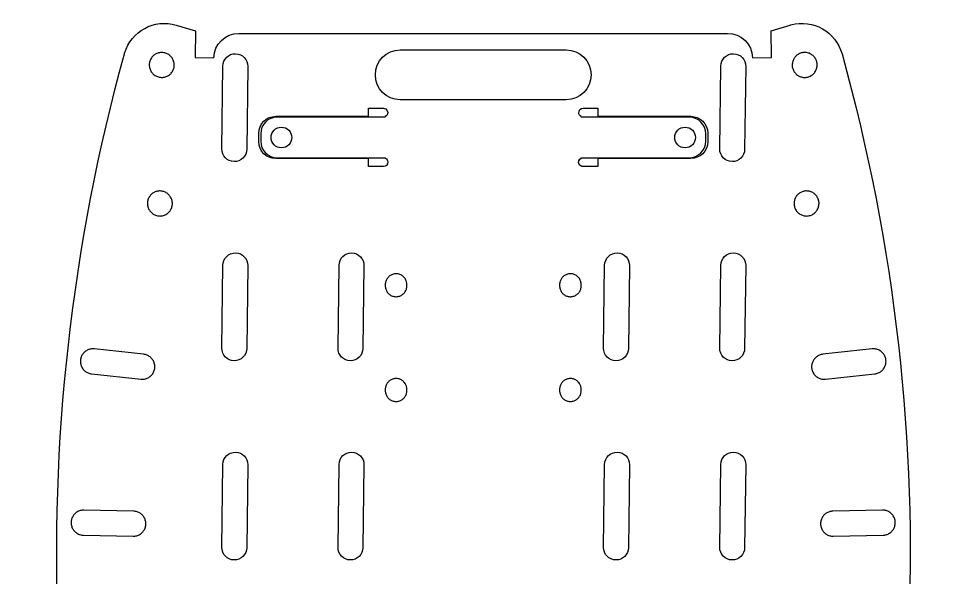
# Model space of a CAD drawing. Header units: inches. Extents: x 44 to 156, y -174 to -26.
# Drawn here: x 44 to 156, y -93.2 to -25.9 of the extents above; entities that cross this region are included whole.
import ezdxf

# ---------------------------------------------------------------- set-up
doc = ezdxf.new("R2010")
doc.units = ezdxf.units.IN
doc.header["$MEASUREMENT"] = 0
doc.layers.add('Layer 1', color=7, linetype='Continuous')

# ---------------------------------------------------------------- blocks, each defined once
blk = doc.blocks.new('block 2')
at = {"layer": 'Layer 1', "color": 28, "lineweight": 25, "true_color": 0x461111}
blk.add_open_spline([(124.31, -38.95), (123.62, -38.95), (123.06, -39.51), (123.06, -40.2), (123.06, -40.89), (123.62, -41.45), (124.31, -41.45), (125, -41.45), (125.56, -40.89), (125.56, -40.2), (125.56, -39.51), (125, -38.95), (124.31, -38.95)], degree=3, knots=[0, 0, 0, 0, 1, 1, 1, 2, 2, 2, 3, 3, 3, 4, 4, 4, 4], dxfattribs=at)
blk = doc.blocks.new('block 3')
at = {"layer": 'Layer 1', "color": 28, "lineweight": 25, "true_color": 0x461111}
blk.add_open_spline([(75.67, -38.95), (74.98, -38.95), (74.42, -39.51), (74.42, -40.2), (74.42, -40.89), (74.98, -41.45), (75.67, -41.45), (76.36, -41.45), (76.92, -40.89), (76.92, -40.2), (76.92, -39.51), (76.36, -38.95), (75.67, -38.95)], degree=3, knots=[0, 0, 0, 0, 1, 1, 1, 2, 2, 2, 3, 3, 3, 4, 4, 4, 4], dxfattribs=at)
blk = doc.blocks.new('block 8')
at = {"layer": 'Layer 1', "color": 28, "lineweight": 25, "true_color": 0x461111}
blk.add_open_spline([(128.49, -41.58), (128.48, -42.41), (129.14, -43.09), (129.97, -43.1), (130.79, -43.12), (131.48, -42.45), (131.49, -41.62), (131.49, -41.62), (131.62, -31.63), (131.62, -31.63), (131.63, -30.8), (130.97, -30.12), (130.14, -30.11), (129.31, -30.09), (128.63, -30.76), (128.62, -31.59), (128.62, -31.59), (128.49, -41.58), (128.49, -41.58)], degree=3, knots=[0, 0, 0, 0, 1, 1, 1, 2, 2, 2, 3, 3, 3, 4, 4, 4, 5, 5, 5, 6, 6, 6, 6], dxfattribs=at)
blk = doc.blocks.new('block 9')
at = {"layer": 'Layer 1', "color": 28, "lineweight": 25, "true_color": 0x461111}
blk.add_lwpolyline([(141.22, -69.32), (147.18, -68.67), (147.29, -68.66), (147.39, -68.64), (147.49, -68.61), (147.59, -68.57), (147.68, -68.53), (147.78, -68.48), (147.86, -68.42), (147.95, -68.36), (148.03, -68.3), (148.1, -68.22), (148.17, -68.14), (148.24, -68.06), (148.3, -67.97), (148.35, -67.88), (148.39, -67.79), (148.43, -67.69), (148.47, -67.59), (148.49, -67.49), (148.51, -67.38), (148.52, -67.27), (148.53, -67.16), (148.52, -67.05), (148.51, -66.94), (148.49, -66.84), (148.46, -66.73), (148.43, -66.63), (148.38, -66.53), (148.33, -66.43), (148.28, -66.34), (148.21, -66.25), (148.14, -66.17), (148.07, -66.09), (147.98, -66.02), (147.9, -65.95), (147.81, -65.89), (147.71, -65.84), (147.61, -65.79), (147.51, -65.75), (147.41, -65.72), (147.3, -65.69), (147.19, -65.68), (147.08, -65.67), (146.97, -65.67), (146.87, -65.68), (140.9, -66.32), (140.8, -66.34), (140.69, -66.36), (140.59, -66.39), (140.5, -66.43), (140.4, -66.47), (140.31, -66.52), (140.22, -66.57), (140.13, -66.63), (140.05, -66.7), (139.98, -66.78), (139.91, -66.85), (139.85, -66.94), (139.79, -67.02), (139.73, -67.11), (139.69, -67.21), (139.65, -67.3), (139.62, -67.4), (139.59, -67.51), (139.57, -67.62), (139.56, -67.73), (139.56, -67.84), (139.56, -67.94), (139.57, -68.05), (139.59, -68.16), (139.62, -68.27), (139.66, -68.37), (139.7, -68.47), (139.75, -68.57), (139.81, -68.66), (139.87, -68.75), (139.94, -68.83), (140.02, -68.91), (140.1, -68.98), (140.19, -69.05), (140.28, -69.11), (140.37, -69.16), (140.47, -69.21), (140.57, -69.25), (140.68, -69.28), (140.78, -69.3), (140.89, -69.32), (141, -69.33), (141.11, -69.33), (141.22, -69.32)], dxfattribs=at)
blk = doc.blocks.new('block 10')
at = {"layer": 'Layer 1', "color": 28, "lineweight": 25, "true_color": 0x461111}
blk.add_open_spline([(112.02, -43.71), (112.02, -43.71), (113.81, -43.71), (113.81, -43.71), (113.81, -43.71), (113.81, -42.75), (113.81, -42.75), (113.81, -42.75), (124.99, -42.75), (124.99, -42.75), (126.12, -42.75), (127.04, -41.83), (127.04, -40.7), (127.04, -40.7), (127.04, -39.7), (127.04, -39.7), (127.04, -38.56), (126.12, -37.65), (124.99, -37.65), (124.99, -37.65), (113.81, -37.65), (113.81, -37.65), (113.81, -37.65), (113.81, -36.68), (113.81, -36.68), (113.81, -36.68), (112.02, -36.68), (112.02, -36.68), (111.72, -36.68), (111.49, -36.92), (111.49, -37.22), (111.49, -37.42), (111.6, -37.6), (111.79, -37.69), (111.79, -37.69), (111.79, -37.75), (111.79, -37.75), (111.79, -37.75), (112.81, -37.75), (112.81, -37.75), (112.81, -37.75), (124.81, -37.75), (124.81, -37.75), (125.91, -37.75), (126.81, -38.64), (126.81, -39.75), (126.81, -39.75), (126.81, -40.65), (126.81, -40.65), (126.81, -41.75), (125.91, -42.65), (124.81, -42.65), (124.81, -42.65), (112.81, -42.65), (112.81, -42.65), (112.81, -42.65), (111.79, -42.65), (111.79, -42.65), (111.79, -42.65), (111.79, -42.7), (111.79, -42.7), (111.52, -42.83), (111.41, -43.14), (111.54, -43.41), (111.63, -43.59), (111.81, -43.71), (112.02, -43.71)], degree=3, knots=[0, 0, 0, 0, 1, 1, 1, 2, 2, 2, 3, 3, 3, 4, 4, 4, 5, 5, 5, 6, 6, 6, 7, 7, 7, 8, 8, 8, 9, 9, 9, 10, 10, 10, 11, 11, 11, 12, 12, 12, 13, 13, 13, 14, 14, 14, 15, 15, 15, 16, 16, 16, 17, 17, 17, 18, 18, 18, 19, 19, 19, 20, 20, 20, 21, 21, 21, 22, 22, 22, 22], dxfattribs=at)
blk = doc.blocks.new('block 11')
at = {"layer": 'Layer 1', "color": 28, "lineweight": 25, "true_color": 0x461111}
blk.add_open_spline([(128.49, -65.58), (128.48, -66.41), (129.14, -67.09), (129.97, -67.1), (130.79, -67.12), (131.48, -66.45), (131.49, -65.62), (131.49, -65.62), (131.62, -55.63), (131.62, -55.63), (131.63, -54.8), (130.97, -54.12), (130.14, -54.11), (129.31, -54.09), (128.63, -54.76), (128.62, -55.59), (128.62, -55.59), (128.49, -65.58), (128.49, -65.58)], degree=3, knots=[0, 0, 0, 0, 1, 1, 1, 2, 2, 2, 3, 3, 3, 4, 4, 4, 5, 5, 5, 6, 6, 6, 6], dxfattribs=at)
blk = doc.blocks.new('block 12')
at = {"layer": 'Layer 1', "color": 28, "lineweight": 25, "true_color": 0x461111}
blk.add_lwpolyline([(109.19, -58.07), (109.19, -58.17), (109.2, -58.27), (109.22, -58.37), (109.25, -58.46), (109.28, -58.56), (109.32, -58.65), (109.37, -58.74), (109.42, -58.82), (109.48, -58.9), (109.55, -58.98), (109.62, -59.05), (109.7, -59.11), (109.78, -59.17), (109.87, -59.22), (109.96, -59.27), (110.05, -59.3), (110.14, -59.33), (110.24, -59.36), (110.34, -59.37), (110.44, -59.38), (110.54, -59.38), (110.64, -59.37), (110.74, -59.36), (110.83, -59.33), (110.93, -59.3), (111.02, -59.26), (111.11, -59.22), (111.19, -59.17), (111.28, -59.11), (111.35, -59.05), (111.42, -58.98), (111.49, -58.9), (111.55, -58.82), (111.61, -58.74), (111.65, -58.65), (111.69, -58.56), (111.73, -58.46), (111.75, -58.36), (111.77, -58.26), (111.78, -58.16), (111.78, -58.06), (111.79, -57.96), (111.78, -57.86), (111.78, -57.76), (111.76, -57.66), (111.73, -57.56), (111.7, -57.47), (111.66, -57.37), (111.62, -57.28), (111.57, -57.2), (111.51, -57.11), (111.44, -57.04), (111.37, -56.97), (111.29, -56.9), (111.21, -56.84), (111.13, -56.79), (111.04, -56.74), (110.95, -56.7), (110.85, -56.67), (110.75, -56.64), (110.65, -56.63), (110.55, -56.62), (110.45, -56.62), (110.35, -56.62), (110.25, -56.64), (110.16, -56.66), (110.06, -56.69), (109.97, -56.73), (109.88, -56.77), (109.79, -56.82), (109.71, -56.88), (109.63, -56.94), (109.56, -57.01), (109.49, -57.09), (109.43, -57.17), (109.37, -57.25), (109.32, -57.34), (109.28, -57.43), (109.25, -57.53), (109.22, -57.63), (109.2, -57.73), (109.19, -57.83), (109.19, -57.93), (109.19, -58.07)], dxfattribs=at)
blk = doc.blocks.new('block 13')
at = {"layer": 'Layer 1', "color": 28, "lineweight": 25, "true_color": 0x461111}
blk.add_open_spline([(89.99, -35.65), (89.99, -35.65), (109.99, -35.65), (109.99, -35.65), (111.64, -35.65), (112.99, -34.3), (112.99, -32.65), (112.99, -30.99), (111.64, -29.65), (109.99, -29.65), (109.99, -29.65), (89.99, -29.65), (89.99, -29.65), (88.33, -29.65), (86.99, -30.99), (86.99, -32.65), (86.99, -34.3), (88.33, -35.65), (89.99, -35.65)], degree=3, knots=[0, 0, 0, 0, 1, 1, 1, 2, 2, 2, 3, 3, 3, 4, 4, 4, 5, 5, 5, 6, 6, 6, 6], dxfattribs=at)
blk = doc.blocks.new('block 14')
at = {"layer": 'Layer 1', "color": 28, "lineweight": 25, "true_color": 0x461111}
blk.add_open_spline([(114.49, -65.58), (114.48, -66.41), (115.14, -67.09), (115.97, -67.1), (116.79, -67.12), (117.48, -66.45), (117.49, -65.62), (117.49, -65.62), (117.62, -55.63), (117.62, -55.63), (117.63, -54.8), (116.97, -54.12), (116.14, -54.11), (115.31, -54.09), (114.63, -54.76), (114.62, -55.59), (114.62, -55.59), (114.49, -65.58), (114.49, -65.58)], degree=3, knots=[0, 0, 0, 0, 1, 1, 1, 2, 2, 2, 3, 3, 3, 4, 4, 4, 5, 5, 5, 6, 6, 6, 6], dxfattribs=at)
blk = doc.blocks.new('block 15')
at = {"layer": 'Layer 1', "color": 28, "lineweight": 25, "true_color": 0x461111}
blk.add_lwpolyline([(142.17, -88.24), (148.17, -88.12), (148.27, -88.12), (148.38, -88.1), (148.48, -88.08), (148.58, -88.05), (148.68, -88.02), (148.78, -87.98), (148.87, -87.93), (148.96, -87.88), (149.05, -87.81), (149.13, -87.75), (149.2, -87.68), (149.27, -87.6), (149.34, -87.52), (149.4, -87.43), (149.45, -87.34), (149.5, -87.25), (149.54, -87.15), (149.57, -87.05), (149.6, -86.94), (149.62, -86.84), (149.64, -86.73), (149.64, -86.62), (149.64, -86.51), (149.63, -86.4), (149.61, -86.29), (149.58, -86.19), (149.55, -86.09), (149.5, -85.98), (149.46, -85.89), (149.4, -85.79), (149.34, -85.7), (149.27, -85.62), (149.19, -85.54), (149.11, -85.47), (149.03, -85.4), (148.94, -85.34), (148.84, -85.28), (148.75, -85.24), (148.64, -85.19), (148.54, -85.16), (148.44, -85.14), (148.33, -85.12), (148.22, -85.11), (148.11, -85.11), (142.11, -85.23), (142.01, -85.24), (141.9, -85.25), (141.8, -85.27), (141.7, -85.3), (141.6, -85.33), (141.5, -85.37), (141.41, -85.42), (141.32, -85.48), (141.23, -85.54), (141.15, -85.6), (141.07, -85.68), (141, -85.75), (140.94, -85.83), (140.88, -85.92), (140.82, -86.01), (140.78, -86.11), (140.74, -86.2), (140.7, -86.3), (140.68, -86.41), (140.66, -86.51), (140.64, -86.62), (140.64, -86.73), (140.64, -86.84), (140.65, -86.95), (140.67, -87.06), (140.7, -87.16), (140.73, -87.27), (140.77, -87.37), (140.82, -87.46), (140.88, -87.56), (140.94, -87.65), (141.01, -87.73), (141.08, -87.81), (141.16, -87.88), (141.25, -87.95), (141.34, -88.01), (141.43, -88.07), (141.53, -88.12), (141.63, -88.16), (141.74, -88.19), (141.84, -88.21), (141.95, -88.23), (142.06, -88.24), (142.17, -88.24)], dxfattribs=at)
blk = doc.blocks.new('block 16')
at = {"layer": 'Layer 1', "color": 28, "lineweight": 25, "true_color": 0x461111}
blk.add_open_spline([(128.49, -89.58), (128.48, -90.41), (129.14, -91.09), (129.97, -91.1), (130.79, -91.12), (131.48, -90.45), (131.49, -89.62), (131.49, -89.62), (131.62, -79.63), (131.62, -79.63), (131.63, -78.8), (130.97, -78.12), (130.14, -78.11), (129.31, -78.09), (128.63, -78.76), (128.62, -79.59), (128.62, -79.59), (128.49, -89.58), (128.49, -89.58)], degree=3, knots=[0, 0, 0, 0, 1, 1, 1, 2, 2, 2, 3, 3, 3, 4, 4, 4, 5, 5, 5, 6, 6, 6, 6], dxfattribs=at)
blk = doc.blocks.new('block 17')
at = {"layer": 'Layer 1', "color": 28, "lineweight": 25, "true_color": 0x461111}
blk.add_open_spline([(72.94, -40.7), (72.94, -41.83), (73.85, -42.75), (74.99, -42.75), (74.99, -42.75), (86.17, -42.75), (86.17, -42.75), (86.17, -42.75), (86.17, -43.71), (86.17, -43.71), (86.17, -43.71), (87.96, -43.71), (87.96, -43.71), (88.25, -43.71), (88.49, -43.47), (88.49, -43.18), (88.49, -42.97), (88.37, -42.79), (88.19, -42.7), (88.19, -42.7), (88.19, -42.65), (88.19, -42.65), (88.19, -42.65), (87.17, -42.65), (87.17, -42.65), (87.17, -42.65), (75.17, -42.65), (75.17, -42.65), (74.06, -42.65), (73.17, -41.75), (73.17, -40.65), (73.17, -40.65), (73.17, -39.75), (73.17, -39.75), (73.17, -38.64), (74.06, -37.75), (75.17, -37.75), (75.17, -37.75), (87.17, -37.75), (87.17, -37.75), (87.17, -37.75), (88.19, -37.75), (88.19, -37.75), (88.19, -37.75), (88.19, -37.69), (88.19, -37.69), (88.45, -37.57), (88.56, -37.25), (88.43, -36.98), (88.34, -36.8), (88.16, -36.68), (87.96, -36.68), (87.96, -36.68), (86.17, -36.68), (86.17, -36.68), (86.17, -36.68), (86.17, -37.65), (86.17, -37.65), (86.17, -37.65), (74.99, -37.65), (74.99, -37.65), (73.85, -37.65), (72.94, -38.56), (72.94, -39.7), (72.94, -39.7), (72.94, -40.7), (72.94, -40.7)], degree=3, knots=[0, 0, 0, 0, 1, 1, 1, 2, 2, 2, 3, 3, 3, 4, 4, 4, 5, 5, 5, 6, 6, 6, 7, 7, 7, 8, 8, 8, 9, 9, 9, 10, 10, 10, 11, 11, 11, 12, 12, 12, 13, 13, 13, 14, 14, 14, 15, 15, 15, 16, 16, 16, 17, 17, 17, 18, 18, 18, 19, 19, 19, 20, 20, 20, 21, 21, 21, 22, 22, 22, 22], dxfattribs=at)
blk = doc.blocks.new('block 19')
at = {"layer": 'Layer 1', "color": 28, "lineweight": 25, "true_color": 0x461111}
blk.add_open_spline([(114.49, -89.58), (114.48, -90.41), (115.14, -91.09), (115.97, -91.1), (116.79, -91.12), (117.48, -90.45), (117.49, -89.62), (117.49, -89.62), (117.62, -79.63), (117.62, -79.63), (117.63, -78.8), (116.97, -78.12), (116.14, -78.11), (115.31, -78.09), (114.63, -78.76), (114.62, -79.59), (114.62, -79.59), (114.49, -89.58), (114.49, -89.58)], degree=3, knots=[0, 0, 0, 0, 1, 1, 1, 2, 2, 2, 3, 3, 3, 4, 4, 4, 5, 5, 5, 6, 6, 6, 6], dxfattribs=at)
blk = doc.blocks.new('block 20')
at = {"layer": 'Layer 1', "color": 28, "lineweight": 25, "true_color": 0x461111}
blk.add_open_spline([(68.49, -41.58), (68.48, -42.41), (69.14, -43.09), (69.97, -43.1), (70.79, -43.12), (71.48, -42.45), (71.49, -41.62), (71.49, -41.62), (71.62, -31.63), (71.62, -31.63), (71.63, -30.8), (70.97, -30.12), (70.14, -30.11), (69.31, -30.09), (68.63, -30.76), (68.62, -31.59), (68.62, -31.59), (68.49, -41.58), (68.49, -41.58)], degree=3, knots=[0, 0, 0, 0, 1, 1, 1, 2, 2, 2, 3, 3, 3, 4, 4, 4, 5, 5, 5, 6, 6, 6, 6], dxfattribs=at)
blk = doc.blocks.new('block 21')
at = {"layer": 'Layer 1', "color": 28, "lineweight": 25, "true_color": 0x461111}
blk.add_open_spline([(82.49, -65.58), (82.48, -66.41), (83.14, -67.09), (83.97, -67.1), (84.79, -67.12), (85.48, -66.45), (85.49, -65.62), (85.49, -65.62), (85.62, -55.63), (85.62, -55.63), (85.63, -54.8), (84.97, -54.12), (84.14, -54.11), (83.31, -54.09), (82.63, -54.76), (82.62, -55.59), (82.62, -55.59), (82.49, -65.58), (82.49, -65.58)], degree=3, knots=[0, 0, 0, 0, 1, 1, 1, 2, 2, 2, 3, 3, 3, 4, 4, 4, 5, 5, 5, 6, 6, 6, 6], dxfattribs=at)
blk = doc.blocks.new('block 24')
at = {"layer": 'Layer 1', "color": 28, "lineweight": 25, "true_color": 0x461111}
blk.add_open_spline([(68.49, -65.58), (68.48, -66.41), (69.14, -67.09), (69.97, -67.1), (70.79, -67.12), (71.48, -66.45), (71.49, -65.62), (71.49, -65.62), (71.62, -55.63), (71.62, -55.63), (71.63, -54.8), (70.97, -54.12), (70.14, -54.11), (69.31, -54.09), (68.63, -54.76), (68.62, -55.59), (68.62, -55.59), (68.49, -65.58), (68.49, -65.58)], degree=3, knots=[0, 0, 0, 0, 1, 1, 1, 2, 2, 2, 3, 3, 3, 4, 4, 4, 5, 5, 5, 6, 6, 6, 6], dxfattribs=at)
blk = doc.blocks.new('block 26')
at = {"layer": 'Layer 1', "color": 28, "lineweight": 25, "true_color": 0x461111}
blk.add_open_spline([(82.49, -89.58), (82.48, -90.41), (83.14, -91.09), (83.97, -91.1), (84.79, -91.12), (85.48, -90.45), (85.49, -89.62), (85.49, -89.62), (85.62, -79.63), (85.62, -79.63), (85.63, -78.8), (84.97, -78.12), (84.14, -78.11), (83.31, -78.09), (82.63, -78.76), (82.62, -79.59), (82.62, -79.59), (82.49, -89.58), (82.49, -89.58)], degree=3, knots=[0, 0, 0, 0, 1, 1, 1, 2, 2, 2, 3, 3, 3, 4, 4, 4, 5, 5, 5, 6, 6, 6, 6], dxfattribs=at)
blk = doc.blocks.new('block 27')
at = {"layer": 'Layer 1', "color": 28, "lineweight": 25, "true_color": 0x461111}
blk.add_open_spline([(68.49, -89.58), (68.48, -90.41), (69.14, -91.09), (69.97, -91.1), (70.79, -91.12), (71.48, -90.45), (71.49, -89.62), (71.49, -89.62), (71.62, -79.63), (71.62, -79.63), (71.63, -78.8), (70.97, -78.12), (70.14, -78.11), (69.31, -78.09), (68.63, -78.76), (68.62, -79.59), (68.62, -79.59), (68.49, -89.58), (68.49, -89.58)], degree=3, knots=[0, 0, 0, 0, 1, 1, 1, 2, 2, 2, 3, 3, 3, 4, 4, 4, 5, 5, 5, 6, 6, 6, 6], dxfattribs=at)
blk = doc.blocks.new('block 36')
at = {"layer": 'Layer 1', "color": 28, "lineweight": 25, "true_color": 0x461111}
blk.add_open_spline([(63.11, -170.23), (64.09, -172.81), (66.97, -174.12), (69.56, -173.15), (69.83, -173.04), (70.1, -172.91), (70.35, -172.76), (70.35, -172.76), (73.65, -170.8), (73.65, -170.8), (76.02, -169.39), (76.8, -166.32), (75.39, -163.94), (75.39, -163.94), (63.73, -144.38), (63.73, -144.38), (63.73, -144.38), (63.79, -139.96), (63.79, -139.96), (63.79, -139.96), (66.07, -139.99), (66.07, -139.99), (66.05, -141.64), (67.37, -143.01), (69.03, -143.03), (69.04, -143.03), (69.06, -143.03), (69.07, -143.03), (69.07, -143.03), (130.9, -143.03), (130.9, -143.03), (132.56, -143.03), (133.9, -141.68), (133.9, -140.03), (133.9, -140.01), (133.9, -140), (133.9, -139.99), (133.9, -139.99), (136.18, -139.96), (136.18, -139.96), (136.18, -139.96), (136.24, -144.38), (136.24, -144.38), (136.24, -144.38), (124.59, -163.94), (124.59, -163.94), (123.17, -166.32), (123.95, -169.39), (126.32, -170.8), (126.32, -170.8), (128.9, -172.33), (128.9, -172.33), (128.9, -172.33), (129.63, -172.77), (129.63, -172.77), (132, -174.18), (135.07, -173.4), (136.48, -171.03), (136.63, -170.78), (136.76, -170.51), (136.86, -170.24), (153.81, -125.39), (156.04, -76.31), (143.22, -30.12), (142.48, -27.45), (139.73, -25.9), (137.07, -26.63), (137.04, -26.64), (137.01, -26.65), (136.98, -26.66), (136.98, -26.66), (134.67, -27.35), (134.67, -27.35), (134.67, -27.35), (134.71, -30.58), (134.71, -30.58), (134.71, -30.58), (132.43, -30.61), (132.43, -30.61), (132.41, -28.97), (131.07, -27.65), (129.43, -27.65), (129.43, -27.65), (70.54, -27.65), (70.54, -27.65), (68.9, -27.65), (67.56, -28.97), (67.54, -30.61), (67.54, -30.61), (65.26, -30.58), (65.26, -30.58), (65.26, -30.58), (65.3, -27.35), (65.3, -27.35), (65.3, -27.35), (63, -26.66), (63, -26.66), (60.35, -25.87), (57.57, -27.38), (56.78, -30.03), (56.77, -30.06), (56.76, -30.09), (56.76, -30.12), (44, -76.32), (46.23, -125.38), (63.11, -170.23)], degree=3, knots=[0, 0, 0, 0, 1, 1, 1, 2, 2, 2, 3, 3, 3, 4, 4, 4, 5, 5, 5, 6, 6, 6, 7, 7, 7, 8, 8, 8, 9, 9, 9, 10, 10, 10, 11, 11, 11, 12, 12, 12, 13, 13, 13, 14, 14, 14, 15, 15, 15, 16, 16, 16, 17, 17, 17, 18, 18, 18, 19, 19, 19, 20, 20, 20, 21, 21, 21, 22, 22, 22, 23, 23, 23, 24, 24, 24, 25, 25, 25, 26, 26, 26, 27, 27, 27, 28, 28, 28, 29, 29, 29, 30, 30, 30, 31, 31, 31, 32, 32, 32, 33, 33, 33, 34, 34, 34, 35, 35, 35, 35], dxfattribs=at)
blk = doc.blocks.new('block 37')
at = {"layer": 'Layer 1', "color": 28, "lineweight": 25, "true_color": 0x461111}
blk.add_lwpolyline([(140.18, -31.81), (140.2, -31.71), (140.22, -31.6), (140.22, -31.49), (140.22, -31.38), (140.21, -31.28), (140.2, -31.17), (140.17, -31.06), (140.14, -30.96), (140.1, -30.86), (140.05, -30.76), (140, -30.67), (139.94, -30.58), (139.88, -30.49), (139.8, -30.41), (139.73, -30.34), (139.64, -30.27), (139.55, -30.2), (139.46, -30.15), (139.37, -30.1), (139.27, -30.05), (139.17, -30.02), (139.06, -29.99), (138.96, -29.97), (138.85, -29.96), (138.74, -29.95), (138.63, -29.95), (138.52, -29.97), (138.42, -29.98), (138.31, -30.01), (138.21, -30.04), (138.11, -30.08), (138.01, -30.13), (137.92, -30.19), (137.83, -30.25), (137.75, -30.31), (137.67, -30.39), (137.59, -30.47), (137.52, -30.55), (137.46, -30.64), (137.41, -30.73), (137.36, -30.83), (137.32, -30.93), (137.28, -31.03), (137.26, -31.14), (137.24, -31.24), (137.22, -31.35), (137.22, -31.46), (137.22, -31.57), (137.23, -31.68), (137.25, -31.79), (137.28, -31.89), (137.32, -32), (137.36, -32.1), (137.41, -32.19), (137.46, -32.29), (137.53, -32.38), (137.6, -32.46), (137.67, -32.54), (137.75, -32.61), (137.84, -32.68), (137.93, -32.74), (138.02, -32.8), (138.12, -32.84), (138.22, -32.88), (138.33, -32.91), (138.43, -32.94), (138.54, -32.96), (138.65, -32.96), (138.76, -32.97), (138.87, -32.96), (138.98, -32.94), (139.08, -32.92), (139.19, -32.89), (139.29, -32.85), (139.39, -32.81), (139.49, -32.75), (139.58, -32.7), (139.67, -32.63), (139.75, -32.56), (139.82, -32.48), (139.9, -32.4), (139.96, -32.31), (140.02, -32.22), (140.07, -32.12), (140.11, -32.02), (140.15, -31.92), (140.18, -31.81)], dxfattribs=at)
blk = doc.blocks.new('block 38')
at = {"layer": 'Layer 1', "color": 28, "lineweight": 25, "true_color": 0x461111}
blk.add_lwpolyline([(140.4, -48.5), (140.43, -48.4), (140.44, -48.29), (140.45, -48.18), (140.45, -48.07), (140.44, -47.97), (140.42, -47.86), (140.4, -47.75), (140.36, -47.65), (140.33, -47.55), (140.28, -47.45), (140.23, -47.36), (140.17, -47.27), (140.1, -47.18), (140.03, -47.1), (139.95, -47.03), (139.87, -46.96), (139.78, -46.89), (139.69, -46.84), (139.59, -46.79), (139.49, -46.74), (139.39, -46.71), (139.29, -46.68), (139.18, -46.66), (139.07, -46.65), (138.96, -46.64), (138.86, -46.64), (138.75, -46.66), (138.64, -46.67), (138.54, -46.7), (138.43, -46.73), (138.33, -46.77), (138.24, -46.82), (138.14, -46.88), (138.05, -46.94), (137.97, -47), (137.89, -47.08), (137.82, -47.16), (137.75, -47.24), (137.69, -47.33), (137.63, -47.42), (137.58, -47.52), (137.54, -47.62), (137.51, -47.72), (137.48, -47.83), (137.46, -47.93), (137.45, -48.04), (137.44, -48.15), (137.45, -48.26), (137.46, -48.37), (137.48, -48.48), (137.51, -48.58), (137.54, -48.69), (137.58, -48.79), (137.63, -48.88), (137.69, -48.98), (137.75, -49.07), (137.82, -49.15), (137.9, -49.23), (137.98, -49.3), (138.06, -49.37), (138.15, -49.43), (138.25, -49.48), (138.35, -49.53), (138.45, -49.57), (138.55, -49.6), (138.66, -49.63), (138.77, -49.65), (138.88, -49.65), (138.98, -49.66), (139.09, -49.65), (139.2, -49.63), (139.31, -49.61), (139.41, -49.58), (139.52, -49.54), (139.62, -49.5), (139.71, -49.44), (139.8, -49.39), (139.89, -49.32), (139.97, -49.25), (140.05, -49.17), (140.12, -49.09), (140.18, -49), (140.24, -48.91), (140.29, -48.81), (140.34, -48.71), (140.37, -48.61), (140.4, -48.5)], dxfattribs=at)
blk = doc.blocks.new('block 40')
at = {"layer": 'Layer 1', "color": 28, "lineweight": 25, "true_color": 0x461111}
blk.add_lwpolyline([(109.19, -70.69), (109.19, -70.79), (109.2, -70.89), (109.22, -70.98), (109.25, -71.08), (109.28, -71.18), (109.32, -71.27), (109.37, -71.36), (109.42, -71.44), (109.48, -71.52), (109.55, -71.6), (109.62, -71.67), (109.7, -71.73), (109.78, -71.79), (109.87, -71.84), (109.95, -71.88), (110.05, -71.92), (110.14, -71.95), (110.24, -71.98), (110.34, -71.99), (110.44, -72), (110.54, -72), (110.64, -71.99), (110.73, -71.97), (110.83, -71.95), (110.93, -71.92), (111.02, -71.88), (111.11, -71.84), (111.19, -71.79), (111.28, -71.73), (111.35, -71.67), (111.42, -71.6), (111.49, -71.52), (111.55, -71.44), (111.6, -71.36), (111.65, -71.27), (111.69, -71.18), (111.73, -71.08), (111.75, -70.98), (111.77, -70.89), (111.78, -70.79), (111.78, -70.68), (111.79, -70.58), (111.78, -70.48), (111.78, -70.38), (111.76, -70.28), (111.73, -70.18), (111.7, -70.09), (111.66, -69.99), (111.62, -69.9), (111.57, -69.82), (111.51, -69.73), (111.44, -69.66), (111.37, -69.59), (111.29, -69.52), (111.21, -69.46), (111.13, -69.41), (111.04, -69.36), (110.95, -69.32), (110.85, -69.29), (110.75, -69.26), (110.65, -69.25), (110.55, -69.24), (110.45, -69.24), (110.35, -69.24), (110.25, -69.26), (110.16, -69.28), (110.06, -69.31), (109.97, -69.35), (109.88, -69.39), (109.79, -69.44), (109.71, -69.5), (109.63, -69.56), (109.56, -69.63), (109.49, -69.71), (109.43, -69.79), (109.37, -69.87), (109.32, -69.96), (109.28, -70.05), (109.25, -70.15), (109.22, -70.25), (109.2, -70.35), (109.19, -70.45), (109.19, -70.55), (109.19, -70.69)], dxfattribs=at)
blk = doc.blocks.new('block 41')
at = {"layer": 'Layer 1', "color": 28, "lineweight": 25, "true_color": 0x461111}
blk.add_lwpolyline([(88.19, -58.07), (88.19, -58.17), (88.2, -58.27), (88.22, -58.37), (88.25, -58.46), (88.28, -58.56), (88.32, -58.65), (88.37, -58.74), (88.42, -58.82), (88.48, -58.9), (88.55, -58.98), (88.62, -59.05), (88.7, -59.11), (88.78, -59.17), (88.87, -59.22), (88.95, -59.26), (89.05, -59.3), (89.14, -59.33), (89.24, -59.36), (89.34, -59.37), (89.44, -59.38), (89.54, -59.38), (89.64, -59.37), (89.73, -59.36), (89.83, -59.33), (89.93, -59.3), (90.02, -59.26), (90.11, -59.22), (90.19, -59.17), (90.28, -59.11), (90.35, -59.05), (90.42, -58.98), (90.49, -58.9), (90.55, -58.82), (90.6, -58.74), (90.65, -58.65), (90.69, -58.56), (90.73, -58.46), (90.75, -58.36), (90.77, -58.27), (90.78, -58.17), (90.78, -58.07), (90.79, -57.96), (90.78, -57.86), (90.78, -57.76), (90.76, -57.66), (90.73, -57.56), (90.7, -57.47), (90.66, -57.37), (90.62, -57.28), (90.57, -57.2), (90.51, -57.11), (90.44, -57.04), (90.37, -56.97), (90.29, -56.9), (90.21, -56.84), (90.13, -56.79), (90.04, -56.74), (89.95, -56.7), (89.85, -56.67), (89.75, -56.64), (89.65, -56.63), (89.55, -56.62), (89.45, -56.62), (89.35, -56.62), (89.25, -56.64), (89.16, -56.66), (89.06, -56.69), (88.97, -56.73), (88.88, -56.77), (88.79, -56.82), (88.71, -56.88), (88.63, -56.94), (88.56, -57.01), (88.49, -57.09), (88.43, -57.17), (88.37, -57.25), (88.32, -57.34), (88.28, -57.43), (88.25, -57.53), (88.22, -57.63), (88.2, -57.73), (88.19, -57.83), (88.19, -57.93), (88.19, -58.07)], dxfattribs=at)
blk = doc.blocks.new('block 42')
at = {"layer": 'Layer 1', "color": 28, "lineweight": 25, "true_color": 0x461111}
blk.add_lwpolyline([(59.78, -31.77), (59.81, -31.88), (59.84, -31.98), (59.88, -32.08), (59.93, -32.18), (59.99, -32.27), (60.05, -32.36), (60.12, -32.44), (60.19, -32.52), (60.27, -32.6), (60.35, -32.67), (60.44, -32.73), (60.54, -32.78), (60.63, -32.83), (60.73, -32.87), (60.84, -32.91), (60.94, -32.93), (61.05, -32.95), (61.16, -32.96), (61.26, -32.97), (61.37, -32.96), (61.48, -32.95), (61.59, -32.93), (61.69, -32.9), (61.79, -32.87), (61.89, -32.82), (61.99, -32.77), (62.08, -32.72), (62.17, -32.65), (62.25, -32.58), (62.33, -32.51), (62.4, -32.43), (62.47, -32.34), (62.53, -32.25), (62.58, -32.16), (62.63, -32.06), (62.67, -31.96), (62.7, -31.86), (62.73, -31.75), (62.74, -31.64), (62.75, -31.54), (62.75, -31.43), (62.75, -31.32), (62.73, -31.21), (62.71, -31.11), (62.68, -31), (62.64, -30.9), (62.6, -30.8), (62.55, -30.7), (62.49, -30.61), (62.43, -30.52), (62.36, -30.44), (62.28, -30.36), (62.2, -30.29), (62.11, -30.22), (62.02, -30.16), (61.92, -30.11), (61.83, -30.07), (61.72, -30.03), (61.62, -30), (61.51, -29.98), (61.4, -29.96), (61.3, -29.95), (61.19, -29.95), (61.08, -29.96), (60.97, -29.98), (60.86, -30), (60.76, -30.03), (60.66, -30.07), (60.56, -30.12), (60.47, -30.17), (60.38, -30.23), (60.29, -30.3), (60.21, -30.37), (60.13, -30.45), (60.06, -30.54), (60, -30.62), (59.94, -30.72), (59.89, -30.81), (59.85, -30.91), (59.81, -31.02), (59.79, -31.12), (59.77, -31.23), (59.75, -31.34), (59.75, -31.45), (59.75, -31.55), (59.76, -31.66), (59.78, -31.77)], dxfattribs=at)
blk = doc.blocks.new('block 43')
at = {"layer": 'Layer 1', "color": 28, "lineweight": 25, "true_color": 0x461111}
blk.add_lwpolyline([(88.19, -70.69), (88.19, -70.79), (88.2, -70.89), (88.22, -70.98), (88.25, -71.08), (88.28, -71.18), (88.32, -71.27), (88.37, -71.36), (88.42, -71.44), (88.48, -71.52), (88.55, -71.6), (88.62, -71.67), (88.7, -71.73), (88.78, -71.79), (88.87, -71.84), (88.95, -71.88), (89.05, -71.92), (89.14, -71.95), (89.24, -71.98), (89.34, -71.99), (89.44, -72), (89.54, -72), (89.64, -71.99), (89.73, -71.97), (89.83, -71.95), (89.93, -71.92), (90.02, -71.88), (90.11, -71.84), (90.19, -71.79), (90.28, -71.73), (90.35, -71.67), (90.42, -71.6), (90.49, -71.52), (90.55, -71.44), (90.6, -71.36), (90.65, -71.27), (90.69, -71.18), (90.73, -71.08), (90.75, -70.98), (90.77, -70.89), (90.78, -70.79), (90.78, -70.68), (90.79, -70.58), (90.78, -70.48), (90.78, -70.38), (90.76, -70.28), (90.73, -70.18), (90.7, -70.09), (90.66, -69.99), (90.62, -69.9), (90.57, -69.82), (90.51, -69.73), (90.44, -69.66), (90.37, -69.59), (90.29, -69.52), (90.21, -69.46), (90.13, -69.41), (90.04, -69.36), (89.95, -69.32), (89.85, -69.29), (89.75, -69.26), (89.65, -69.25), (89.55, -69.24), (89.45, -69.24), (89.35, -69.24), (89.25, -69.26), (89.16, -69.28), (89.06, -69.31), (88.97, -69.35), (88.88, -69.39), (88.79, -69.44), (88.71, -69.5), (88.63, -69.56), (88.56, -69.63), (88.49, -69.71), (88.43, -69.79), (88.37, -69.87), (88.32, -69.96), (88.28, -70.05), (88.25, -70.15), (88.22, -70.25), (88.2, -70.35), (88.19, -70.45), (88.19, -70.55), (88.19, -70.69)], dxfattribs=at)
blk = doc.blocks.new('block 44')
at = {"layer": 'Layer 1', "color": 28, "lineweight": 25, "true_color": 0x461111}
blk.add_lwpolyline([(59.56, -48.46), (59.59, -48.57), (59.62, -48.67), (59.66, -48.77), (59.71, -48.87), (59.76, -48.96), (59.82, -49.05), (59.89, -49.13), (59.97, -49.21), (60.04, -49.29), (60.13, -49.36), (60.22, -49.42), (60.31, -49.47), (60.41, -49.52), (60.51, -49.56), (60.61, -49.6), (60.72, -49.62), (60.82, -49.64), (60.93, -49.65), (61.04, -49.66), (61.15, -49.65), (61.26, -49.64), (61.36, -49.62), (61.47, -49.59), (61.57, -49.56), (61.67, -49.51), (61.76, -49.46), (61.86, -49.41), (61.95, -49.34), (62.03, -49.27), (62.11, -49.2), (62.18, -49.12), (62.25, -49.03), (62.31, -48.94), (62.36, -48.85), (62.41, -48.75), (62.45, -48.65), (62.48, -48.55), (62.5, -48.44), (62.52, -48.33), (62.53, -48.23), (62.53, -48.12), (62.52, -48.01), (62.51, -47.9), (62.49, -47.8), (62.46, -47.69), (62.42, -47.59), (62.38, -47.49), (62.32, -47.39), (62.27, -47.3), (62.2, -47.21), (62.13, -47.13), (62.06, -47.05), (61.97, -46.98), (61.89, -46.91), (61.8, -46.85), (61.7, -46.8), (61.6, -46.76), (61.5, -46.72), (61.39, -46.69), (61.29, -46.67), (61.18, -46.65), (61.07, -46.64), (60.96, -46.64), (60.85, -46.65), (60.75, -46.67), (60.64, -46.69), (60.54, -46.72), (60.43, -46.76), (60.34, -46.81), (60.24, -46.86), (60.15, -46.92), (60.06, -46.99), (59.98, -47.06), (59.91, -47.14), (59.84, -47.23), (59.78, -47.31), (59.72, -47.41), (59.67, -47.5), (59.63, -47.6), (59.59, -47.71), (59.56, -47.81), (59.54, -47.92), (59.53, -48.03), (59.53, -48.14), (59.53, -48.24), (59.54, -48.35), (59.56, -48.46)], dxfattribs=at)
blk = doc.blocks.new('block 49')
at = {"layer": 'Layer 1', "color": 28, "lineweight": 25, "true_color": 0x461111}
blk.add_lwpolyline([(51.51, -67.59), (51.54, -67.69), (51.58, -67.79), (51.62, -67.88), (51.68, -67.97), (51.73, -68.06), (51.8, -68.14), (51.87, -68.22), (51.94, -68.3), (52.02, -68.36), (52.11, -68.42), (52.2, -68.48), (52.29, -68.53), (52.38, -68.57), (52.48, -68.61), (52.58, -68.64), (52.69, -68.66), (52.79, -68.67), (58.75, -69.32), (58.86, -69.33), (58.97, -69.33), (59.08, -69.32), (59.19, -69.3), (59.3, -69.28), (59.4, -69.25), (59.5, -69.21), (59.6, -69.16), (59.7, -69.11), (59.79, -69.05), (59.87, -68.98), (59.95, -68.91), (60.03, -68.83), (60.1, -68.75), (60.16, -68.66), (60.22, -68.57), (60.27, -68.47), (60.31, -68.37), (60.35, -68.27), (60.38, -68.16), (60.4, -68.05), (60.41, -67.94), (60.42, -67.84), (60.41, -67.73), (60.4, -67.62), (60.38, -67.51), (60.35, -67.4), (60.32, -67.3), (60.28, -67.21), (60.24, -67.11), (60.19, -67.02), (60.13, -66.94), (60.06, -66.85), (59.99, -66.78), (59.92, -66.7), (59.84, -66.63), (59.75, -66.57), (59.67, -66.52), (59.57, -66.47), (59.48, -66.43), (59.38, -66.39), (59.28, -66.36), (59.18, -66.34), (59.07, -66.32), (53.11, -65.68), (53, -65.67), (52.89, -65.67), (52.78, -65.68), (52.67, -65.69), (52.57, -65.72), (52.46, -65.75), (52.36, -65.79), (52.26, -65.84), (52.17, -65.89), (52.07, -65.95), (51.99, -66.02), (51.91, -66.09), (51.83, -66.17), (51.76, -66.25), (51.7, -66.34), (51.64, -66.43), (51.59, -66.53), (51.55, -66.63), (51.51, -66.73), (51.48, -66.84), (51.46, -66.94), (51.45, -67.05), (51.45, -67.16), (51.45, -67.27), (51.46, -67.38), (51.48, -67.49), (51.51, -67.59)], dxfattribs=at)
blk = doc.blocks.new('block 53')
at = {"layer": 'Layer 1', "color": 28, "lineweight": 25, "true_color": 0x461111}
blk.add_lwpolyline([(50.4, -87.05), (50.43, -87.15), (50.47, -87.25), (50.52, -87.34), (50.57, -87.43), (50.63, -87.52), (50.7, -87.6), (50.77, -87.68), (50.85, -87.75), (50.93, -87.81), (51.01, -87.88), (51.1, -87.93), (51.2, -87.98), (51.29, -88.02), (51.39, -88.05), (51.49, -88.08), (51.6, -88.1), (51.7, -88.12), (51.81, -88.12), (57.8, -88.24), (57.91, -88.24), (58.02, -88.23), (58.13, -88.21), (58.24, -88.19), (58.34, -88.16), (58.44, -88.12), (58.54, -88.07), (58.63, -88.01), (58.72, -87.95), (58.81, -87.88), (58.89, -87.81), (58.96, -87.73), (59.03, -87.65), (59.09, -87.56), (59.15, -87.46), (59.2, -87.37), (59.24, -87.27), (59.28, -87.16), (59.3, -87.06), (59.32, -86.95), (59.33, -86.84), (59.33, -86.73), (59.33, -86.62), (59.32, -86.51), (59.3, -86.41), (59.27, -86.3), (59.24, -86.2), (59.2, -86.11), (59.15, -86.01), (59.09, -85.92), (59.03, -85.83), (58.97, -85.75), (58.9, -85.68), (58.82, -85.6), (58.74, -85.54), (58.65, -85.48), (58.56, -85.42), (58.47, -85.37), (58.37, -85.33), (58.28, -85.3), (58.17, -85.27), (58.07, -85.25), (57.97, -85.24), (57.86, -85.23), (51.86, -85.11), (51.75, -85.11), (51.65, -85.12), (51.54, -85.14), (51.43, -85.16), (51.33, -85.19), (51.23, -85.24), (51.13, -85.28), (51.03, -85.34), (50.94, -85.4), (50.86, -85.47), (50.78, -85.54), (50.7, -85.62), (50.63, -85.7), (50.57, -85.79), (50.52, -85.89), (50.47, -85.98), (50.43, -86.09), (50.39, -86.19), (50.37, -86.29), (50.35, -86.4), (50.34, -86.51), (50.33, -86.62), (50.34, -86.73), (50.35, -86.84), (50.37, -86.94), (50.4, -87.05)], dxfattribs=at)

msp = doc.modelspace()

# ---------------------------------------------------------------- block references
at = {"layer": 'Layer 1'}
for name in ['block 36', 'block 42', 'block 20', 'block 13', 'block 8', 'block 37', 'block 17', 'block 10', 'block 3', 'block 2', 'block 44', 'block 38', 'block 24', 'block 21', 'block 14', 'block 11', 'block 41', 'block 12', 'block 49', 'block 9', 'block 43', 'block 40', 'block 27', 'block 26', 'block 19', 'block 16', 'block 53', 'block 15']:
    msp.add_blockref(name, (0, 0), dxfattribs=at)

doc.saveas('drawing.dxf')
